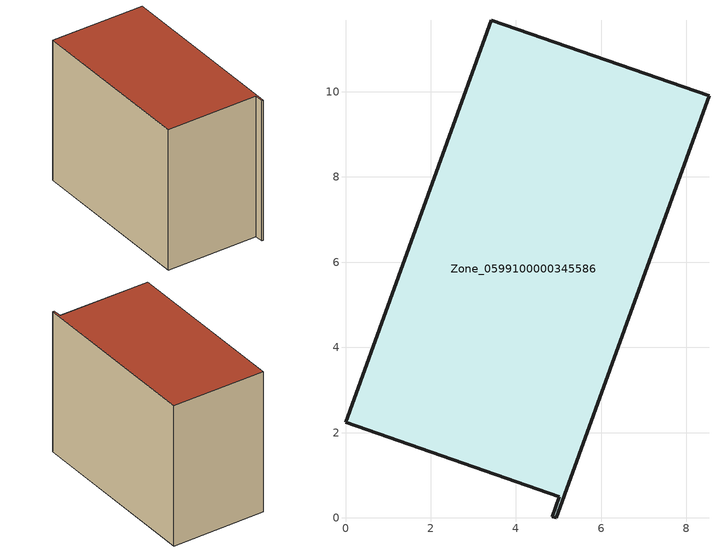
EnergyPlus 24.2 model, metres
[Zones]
Zone_0599100000345586
 floor ground (C_G): 5.01,0.5 0,2.24 3.42,11.68 8.53,9.9 4.94,0 4.84,0.03 z0
 wall outside (C_F): 8.53,9.9 3.42,11.68 0,2.24 5.01,0.5 4.84,0.03 4.94,0 8.53,9.9 z0:8.22
 roof outside (C_R): 4.94,0 8.53,9.9 3.42,11.68 0,2.24 5.01,0.5 4.84,0.03 z8.22
[BUILDING]
Pand.0599100000345586: North Axis=0; Terrain=City; Loads Convergence Tolerance Value=0.04; Temperature Convergence Tolerance Value=0.4; Solar Distribution=FullExterior; Maximum Number of Warmup Days=25; Minimum Number of Warmup Days=1
[Site:Location]
Rotterdam.The.Hague.AP_ZH_NLD Design_Conditions: Latitude=51.96; Longitude=4.45; Time Zone=1; Elevation=-4.5
[SITE:GROUNDTEMPERATURE:BUILDINGSURFACE]
18, 18, 18, 18, 18, 18, 18, 18, 18, 18, 18, 18
[MATERIAL] Thermal Absorptance=0.9; Solar Absorptance=0.7; Visible Absorptance=0.7
Name | Roughness | Thickness | Conductivity | Density | Specific Heat
G.TI.1992-2005 | MediumSmooth | 0.15 | 0.06 | 540 | 1210
F.TI.1992-2005 | Rough | 0.3 | 0.12 | 1920 | 840
R.TI.1992-2005 | MediumRough | 0.2 | 0.08 | 1500 | 1000
[CONSTRUCTION]
C_G: G.TI.1992-2005
C_F: F.TI.1992-2005
C_R: R.TI.1992-2005
[ZONE]
Zone_0599100000345586: Type=1; Multiplier=1; Ceiling Height=Autocalculate; Volume=Autocalculate; Floor Area=autocalculate; Part of Total Floor Area=Yes
[ZONEINFILTRATION:DESIGNFLOWRATE]
Infil_Zone_0599100000345586: Zone or ZoneList or Space or SpaceList=Zone_0599100000345586; Schedule=AlwaysOn; Design Flow Rate Calculation Method=Flow/Area; Flow Rate per Floor Area=0.0015; Constant Term Coefficient=1; Temperature Term Coefficient=0; Velocity Term Coefficient=0; Velocity Squared Term Coefficient=0
[HVACTEMPLATE:ZONE:IDEALLOADSAIRSYSTEM]
Zone_0599100000345586: Maximum Heating Supply Air Temperature=50; Minimum Cooling Supply Air Temperature=13; Maximum Heating Supply Air Humidity Ratio=0.0156; Minimum Cooling Supply Air Humidity Ratio=0.0077; Heating Limit=NoLimit; Cooling Limit=NoLimit; Dehumidification Control Type=ConstantSensibleHeatRatio; Cooling Sensible Heat Ratio=0.7; Dehumidification Setpoint=60; Humidification Control Type=None; Humidification Setpoint=30; Outdoor Air Method=None; Outdoor Air Flow Rate per Person=0.00944; Outdoor Air Flow Rate per Zone Floor Area=0; Outdoor Air Flow Rate per Zone=0; Demand Controlled Ventilation Type=None; Outdoor Air Economizer Type=NoEconomizer; Heat Recovery Type=None; Sensible Heat Recovery Effectiveness=0.7; Latent Heat Recovery Effectiveness=0.65
[ZONECONTROL:THERMOSTAT]
ThermostatControl_Zone_0599100000345586: Zone or ZoneList=Zone_0599100000345586; Control Type Schedule=DualSetpointControlType; Control 1=Thermostat_Zone_0599100000345586; Temperature Difference Between Cutout And Setpoint=0
[THERMOSTATSETPOINT:DUALSETPOINT]
Thermostat_Zone_0599100000345586: Heating Setpoint Temperature Schedule=HeatingSetpoint_Zone_0599100000345586; Cooling Setpoint Temperature Schedule=CoolingSetpoint_Zone_0599100000345586
[SCHEDULE:COMPACT]
HeatingSetpoint_Zone_0599100000345586: Through: 12/31, For: AllDays, Until: 24:00, 21
CoolingSetpoint_Zone_0599100000345586: Through: 12/31, For: AllDays, Until: 24:00, 24
DualSetpointControlType: Through: 12/31, For: AllDays, Until: 24:00, 4
AlwaysOn: Through: 12/31, For: AllDays, Until: 24:00, 1
